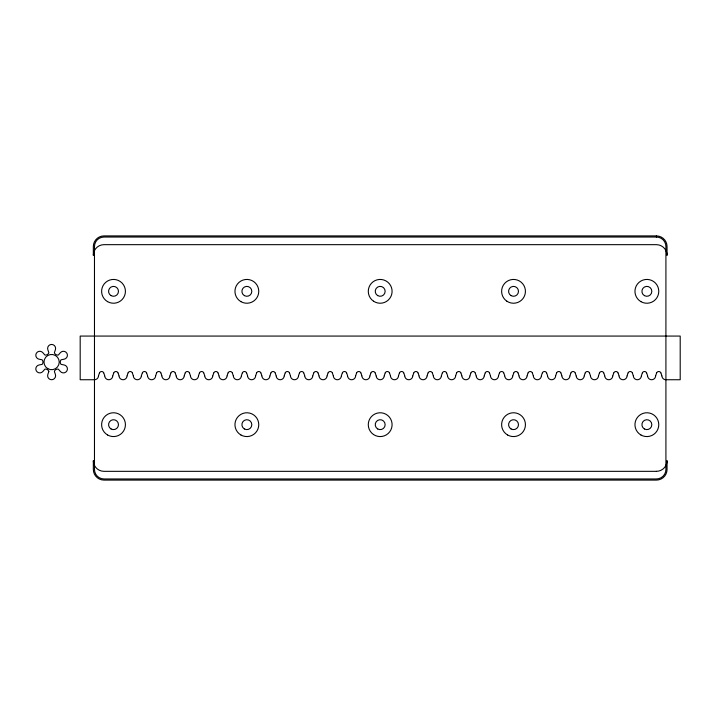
<?xml version="1.0" encoding="UTF-8"?>
<svg xmlns="http://www.w3.org/2000/svg" width="716" height="716" viewBox="0 0 716 716"><rect width="100%" height="100%" fill="white"/><g stroke="black" fill="none" stroke-linecap="round" stroke-linejoin="round"><path stroke-width="1.07" d="M98.504 375.828L99.417 373.045M112.788 375.828L113.701 373.045M127.072 375.828L127.985 373.045M141.356 375.828L142.278 373.045M155.649 375.828L156.562 373.045M169.934 375.828L170.847 373.045M184.218 375.828L185.131 373.045M198.502 375.828L199.415 373.045M212.786 375.828L213.708 373.045M227.079 375.828L227.992 373.045M241.364 375.828L242.276 373.045M255.648 375.828L256.561 373.045M269.932 375.828L270.854 373.045M284.216 375.828L285.138 373.045M298.509 375.828L299.422 373.045M312.794 375.828L313.706 373.045M327.078 375.828L327.991 373.045M341.362 375.828L342.284 373.045M355.655 375.828L356.568 373.045M369.939 375.828L370.852 373.045M384.224 375.828L385.136 373.045M398.508 375.828L399.421 373.045M412.792 375.828L413.714 373.045M427.085 375.828L427.998 373.045M441.369 375.828L442.282 373.045M455.653 375.828L456.566 373.045M469.938 375.828L470.851 373.045M484.222 375.828L485.144 373.045M498.515 375.828L499.428 373.045M512.799 375.828L513.712 373.045M527.083 375.828L527.996 373.045M541.368 375.828L542.28 373.045M555.652 375.828L556.574 373.045M569.945 375.828L570.858 373.045M584.229 375.828L585.142 373.045M598.513 375.828L599.426 373.045M612.798 375.828L613.71 373.045M627.082 375.828L628.004 373.045M641.375 375.828L642.288 373.045M655.659 375.828L656.572 373.045M660.966 373.045L661.888 375.828M646.682 373.045L647.595 375.828M632.398 373.045L633.311 375.828M618.114 373.045L619.027 375.828M603.821 373.045L604.743 375.828M589.537 373.045L590.449 375.828M575.252 373.045L576.165 375.828M560.968 373.045L561.881 375.828M546.684 373.045L547.597 375.828M532.391 373.045L533.313 375.828M518.107 373.045L519.019 375.828M503.822 373.045L504.735 375.828M489.538 373.045L490.451 375.828M475.254 373.045L476.167 375.828M460.961 373.045L461.883 375.828M446.677 373.045L447.59 375.828M432.392 373.045L433.305 375.828M418.108 373.045L419.021 375.828M403.824 373.045L404.737 375.828M389.531 373.045L390.453 375.828M375.247 373.045L376.16 375.828M360.962 373.045L361.875 375.828M346.678 373.045L347.591 375.828M332.394 373.045L333.307 375.828M318.101 373.045L319.023 375.828M303.817 373.045L304.73 375.828M289.533 373.045L290.445 375.828M275.248 373.045L276.161 375.828M260.955 373.045L261.877 375.828M246.671 373.045L247.593 375.828M232.387 373.045L233.3 375.828M218.103 373.045L219.015 375.828M203.818 373.045L204.731 375.828M189.525 373.045L190.447 375.828M175.241 373.045L176.163 375.828M160.957 373.045L161.87 375.828M146.673 373.045L147.585 375.828M132.388 373.045L133.301 375.828M118.095 373.045L119.017 375.828M103.811 373.045L104.724 375.828M661.915 376.079A4.01 4.01 0 0 0 665.916 379.74L680.2 379.74L680.2 336.072L80.183 336.072L80.183 379.74L94.476 379.74A4.01 4.01 0 0 0 98.468 376.079M656.662 372.839A2.318 2.318 0 0 1 660.877 372.839M655.623 376.079A4.01 4.01 0 0 1 651.632 379.74A4.01 4.01 0 0 1 647.631 376.079M642.377 372.839A2.318 2.318 0 0 1 646.593 372.839M641.339 376.079A4.01 4.01 0 0 1 637.338 379.74A4.01 4.01 0 0 1 633.347 376.079M628.093 372.839A2.318 2.318 0 0 1 632.309 372.839M627.055 376.079A4.01 4.01 0 0 1 623.054 379.74A4.01 4.01 0 0 1 619.063 376.079M613.809 372.839A2.318 2.318 0 0 1 618.024 372.839M612.762 376.079A4.01 4.01 0 0 1 608.77 379.74A4.01 4.01 0 0 1 604.769 376.079M599.516 372.839A2.318 2.318 0 0 1 603.731 372.839M598.478 376.079A4.01 4.01 0 0 1 594.486 379.74A4.01 4.01 0 0 1 590.485 376.079M585.232 372.839A2.318 2.318 0 0 1 589.447 372.839M584.193 376.079A4.01 4.01 0 0 1 580.202 379.74A4.01 4.01 0 0 1 576.201 376.079M570.947 372.839A2.318 2.318 0 0 1 575.163 372.839M569.909 376.079A4.01 4.01 0 0 1 565.909 379.74A4.01 4.01 0 0 1 561.917 376.079M556.663 372.839A2.318 2.318 0 0 1 560.879 372.839M555.625 376.079A4.01 4.01 0 0 1 551.624 379.74A4.01 4.01 0 0 1 547.633 376.079M542.37 372.839A2.318 2.318 0 0 1 546.594 372.839M541.332 376.079A4.01 4.01 0 0 1 537.34 379.74A4.01 4.01 0 0 1 533.339 376.079M528.086 372.839A2.318 2.318 0 0 1 532.301 372.839M527.048 376.079A4.01 4.01 0 0 1 523.056 379.74A4.01 4.01 0 0 1 519.055 376.079M513.802 372.839A2.318 2.318 0 0 1 518.017 372.839M512.763 376.079A4.01 4.01 0 0 1 508.772 379.74A4.01 4.01 0 0 1 504.771 376.079M499.517 372.839A2.318 2.318 0 0 1 503.733 372.839M498.479 376.079A4.01 4.01 0 0 1 494.479 379.74A4.01 4.01 0 0 1 490.487 376.079M485.233 372.839A2.318 2.318 0 0 1 489.449 372.839M484.195 376.079A4.01 4.01 0 0 1 480.194 379.74A4.01 4.01 0 0 1 476.203 376.079M470.94 372.839A2.318 2.318 0 0 1 475.164 372.839M469.902 376.079A4.01 4.01 0 0 1 465.91 379.74A4.01 4.01 0 0 1 461.91 376.079M456.656 372.839A2.318 2.318 0 0 1 460.871 372.839M455.618 376.079A4.01 4.01 0 0 1 451.626 379.74A4.01 4.01 0 0 1 447.625 376.079M442.372 372.839A2.318 2.318 0 0 1 446.587 372.839M441.333 376.079A4.01 4.01 0 0 1 437.342 379.74A4.01 4.01 0 0 1 433.341 376.079M428.087 372.839A2.318 2.318 0 0 1 432.303 372.839M427.049 376.079A4.01 4.01 0 0 1 423.049 379.74A4.01 4.01 0 0 1 419.057 376.079M413.803 372.839A2.318 2.318 0 0 1 418.019 372.839M412.765 376.079A4.01 4.01 0 0 1 408.764 379.74A4.01 4.01 0 0 1 404.773 376.079M399.51 372.839A2.318 2.318 0 0 1 403.735 372.839M398.472 376.079A4.01 4.01 0 0 1 394.48 379.74A4.01 4.01 0 0 1 390.48 376.079M385.226 372.839A2.318 2.318 0 0 1 389.441 372.839M384.188 376.079A4.01 4.01 0 0 1 380.196 379.74A4.01 4.01 0 0 1 376.195 376.079M370.942 372.839A2.318 2.318 0 0 1 375.157 372.839M369.904 376.079A4.01 4.01 0 0 1 365.903 379.74A4.01 4.01 0 0 1 361.911 376.079M356.658 372.839A2.318 2.318 0 0 1 360.873 372.839M355.619 376.079A4.01 4.01 0 0 1 351.619 379.74A4.01 4.01 0 0 1 347.627 376.079M342.373 372.839A2.318 2.318 0 0 1 346.589 372.839M341.335 376.079A4.01 4.01 0 0 1 337.334 379.74A4.01 4.01 0 0 1 333.343 376.079M328.08 372.839A2.318 2.318 0 0 1 332.296 372.839M327.042 376.079A4.01 4.01 0 0 1 323.05 379.74A4.01 4.01 0 0 1 319.05 376.079M313.796 372.839A2.318 2.318 0 0 1 318.011 372.839M312.758 376.079A4.01 4.01 0 0 1 308.766 379.74A4.01 4.01 0 0 1 304.765 376.079M299.512 372.839A2.318 2.318 0 0 1 303.727 372.839M298.474 376.079A4.01 4.01 0 0 1 294.473 379.74A4.01 4.01 0 0 1 290.481 376.079M285.228 372.839A2.318 2.318 0 0 1 289.443 372.839M284.189 376.079A4.01 4.01 0 0 1 280.189 379.74A4.01 4.01 0 0 1 276.197 376.079M270.943 372.839A2.318 2.318 0 0 1 275.159 372.839M269.905 376.079A4.01 4.01 0 0 1 265.905 379.74A4.01 4.01 0 0 1 261.913 376.079M256.65 372.839A2.318 2.318 0 0 1 260.866 372.839M255.612 376.079A4.01 4.01 0 0 1 251.62 379.74A4.01 4.01 0 0 1 247.62 376.079M242.366 372.839A2.318 2.318 0 0 1 246.581 372.839M241.328 376.079A4.01 4.01 0 0 1 237.336 379.74A4.01 4.01 0 0 1 233.335 376.079M228.082 372.839A2.318 2.318 0 0 1 232.297 372.839M227.044 376.079A4.01 4.01 0 0 1 223.043 379.74A4.01 4.01 0 0 1 219.051 376.079M213.798 372.839A2.318 2.318 0 0 1 218.013 372.839M212.759 376.079A4.01 4.01 0 0 1 208.759 379.74A4.01 4.01 0 0 1 204.767 376.079M199.513 372.839A2.318 2.318 0 0 1 203.729 372.839M198.466 376.079A4.01 4.01 0 0 1 194.475 379.74A4.01 4.01 0 0 1 190.474 376.079M185.22 372.839A2.318 2.318 0 0 1 189.436 372.839M184.182 376.079A4.01 4.01 0 0 1 180.19 379.74A4.01 4.01 0 0 1 176.19 376.079M170.936 372.839A2.318 2.318 0 0 1 175.151 372.839M169.898 376.079A4.01 4.01 0 0 1 165.906 379.74A4.01 4.01 0 0 1 161.906 376.079M156.652 372.839A2.318 2.318 0 0 1 160.867 372.839M155.614 376.079A4.01 4.01 0 0 1 151.613 379.74A4.01 4.01 0 0 1 147.621 376.079M142.368 372.839A2.318 2.318 0 0 1 146.583 372.839M141.329 376.079A4.01 4.01 0 0 1 137.329 379.74A4.01 4.01 0 0 1 133.337 376.079M128.075 372.839A2.318 2.318 0 0 1 132.299 372.839M127.036 376.079A4.01 4.01 0 0 1 123.045 379.74A4.01 4.01 0 0 1 119.044 376.079M113.79 372.839A2.318 2.318 0 0 1 118.006 372.839M112.752 376.079A4.01 4.01 0 0 1 108.76 379.74A4.01 4.01 0 0 1 104.76 376.079M99.506 372.839A2.318 2.318 0 0 1 103.722 372.839M48.813 371.586L47.856 374.361A4.001 4.001 0 0 0 51.615 379.731A4.001 4.001 0 0 0 55.374 374.361L54.416 371.586A1.629 1.629 0 0 1 54.613 370.888L54.881 370.485A4.001 4.001 0 0 1 57.253 369.116L57.736 369.08A1.629 1.629 0 0 1 58.444 369.259L60.368 371.479A4.001 4.001 0 0 0 66.892 370.906A4.001 4.001 0 0 0 64.127 364.963L61.245 364.408A1.629 1.629 0 0 1 60.735 363.889L60.529 363.451A4.001 4.001 0 0 1 60.529 360.712L60.735 360.282A1.629 1.629 0 0 1 61.245 359.763L64.127 359.199A4.001 4.001 0 0 0 66.892 353.265A4.001 4.001 0 0 0 60.368 352.693L58.444 354.912A1.629 1.629 0 0 1 57.736 355.091L57.253 355.046A4.001 4.001 0 0 1 54.881 353.677L54.613 353.283A1.629 1.629 0 0 1 54.416 352.585L55.374 349.811A4.001 4.001 0 0 0 51.615 344.441A4.001 4.001 0 0 0 47.856 349.811L48.813 352.585A1.629 1.629 0 0 1 48.616 353.283L48.339 353.677A4.001 4.001 0 0 1 45.976 355.046L45.493 355.091A1.629 1.629 0 0 1 44.786 354.912L42.862 352.693A4.001 4.001 0 0 0 36.337 353.265A4.001 4.001 0 0 0 39.103 359.199L41.984 359.763A1.629 1.629 0 0 1 42.495 360.282L42.7 360.712A4.001 4.001 0 0 1 42.7 363.451L42.495 363.889A1.629 1.629 0 0 1 41.984 364.408L39.103 364.963A4.001 4.001 0 0 0 36.337 370.906A4.001 4.001 0 0 0 42.862 371.479L44.786 369.259A1.629 1.629 0 0 1 45.493 369.08L45.976 369.116A4.001 4.001 0 0 1 48.339 370.485L48.616 370.888A1.629 1.629 0 0 1 48.813 371.586M656.393 235.904L103.999 235.904A10.668 10.668 0 0 0 93.331 246.572L93.331 255.335A10.668 10.668 0 0 1 103.999 244.666L656.393 244.666A10.668 10.668 0 0 1 667.052 255.335L667.052 246.572A10.668 10.668 0 0 0 656.393 235.904M656.393 237.041L103.999 237.041A9.523 9.523 0 0 0 94.476 246.572L94.476 469.428A9.523 9.523 0 0 0 103.999 478.959L656.393 478.959A9.523 9.523 0 0 0 665.916 469.428L665.916 246.572A9.523 9.523 0 0 0 656.393 237.041M656.393 471.334L103.999 471.334A10.668 10.668 0 0 1 93.331 460.665L93.331 469.428A10.668 10.668 0 0 0 103.999 480.096L656.393 480.096A10.668 10.668 0 0 0 667.052 469.428L667.052 460.665A10.668 10.668 0 0 1 656.393 471.334M111.043 428.956A4.949 4.949 0 0 0 118.471 424.669A4.949 4.949 0 0 0 111.043 420.382A4.949 4.949 0 0 0 111.043 428.956M111.043 295.619A4.949 4.949 0 0 0 118.471 291.331A4.949 4.949 0 0 0 111.043 287.044A4.949 4.949 0 0 0 111.043 295.619M244.38 428.956A4.949 4.949 0 0 0 251.808 424.669A4.949 4.949 0 0 0 244.38 420.382A4.949 4.949 0 0 0 244.38 428.956M244.38 295.619A4.949 4.949 0 0 0 251.808 291.331A4.949 4.949 0 0 0 244.38 287.044A4.949 4.949 0 0 0 244.38 295.619M377.717 428.956A4.949 4.949 0 0 0 385.145 424.669A4.949 4.949 0 0 0 377.717 420.382A4.949 4.949 0 0 0 377.717 428.956M377.717 295.619A4.949 4.949 0 0 0 385.145 291.331A4.949 4.949 0 0 0 377.717 287.044A4.949 4.949 0 0 0 377.717 295.619M511.054 428.956A4.949 4.949 0 0 0 518.482 424.669A4.949 4.949 0 0 0 511.054 420.382A4.949 4.949 0 0 0 511.054 428.956M511.054 295.619A4.949 4.949 0 0 0 518.482 291.331A4.949 4.949 0 0 0 511.054 287.044A4.949 4.949 0 0 0 511.054 295.619M644.391 428.956A4.949 4.949 0 0 0 651.82 424.669A4.949 4.949 0 0 0 644.391 420.382A4.949 4.949 0 0 0 644.391 428.956M644.391 295.619A4.949 4.949 0 0 0 651.82 291.331A4.949 4.949 0 0 0 644.391 287.044A4.949 4.949 0 0 0 644.391 295.619M107.57 434.979A11.904 11.904 0 0 0 125.425 424.669A11.904 11.904 0 0 0 107.57 414.358A11.904 11.904 0 0 0 107.57 434.979M107.57 301.642A11.904 11.904 0 0 0 125.425 291.331A11.904 11.904 0 0 0 107.57 281.021A11.904 11.904 0 0 0 107.57 301.642M240.907 434.979A11.904 11.904 0 0 0 258.762 424.669A11.904 11.904 0 0 0 240.907 414.358A11.904 11.904 0 0 0 240.907 434.979M240.907 301.642A11.904 11.904 0 0 0 258.762 291.331A11.904 11.904 0 0 0 240.907 281.021A11.904 11.904 0 0 0 240.907 301.642M373.519 434.531A11.904 11.904 0 0 0 392.064 425.519A11.904 11.904 0 0 0 374.987 413.955A11.904 11.904 0 0 0 373.519 434.531M373.519 301.194A11.904 11.904 0 0 0 392.064 292.182A11.904 11.904 0 0 0 374.987 280.627A11.904 11.904 0 0 0 373.519 301.194M507.572 434.979A11.904 11.904 0 0 0 525.437 424.669A11.904 11.904 0 0 0 507.572 414.358A11.904 11.904 0 0 0 507.572 434.979M506.856 301.194A11.904 11.904 0 0 0 525.401 292.182A11.904 11.904 0 0 0 508.324 280.627A11.904 11.904 0 0 0 506.856 301.194M640.909 434.979A11.904 11.904 0 0 0 658.774 424.669A11.904 11.904 0 0 0 640.909 414.358A11.904 11.904 0 0 0 640.909 434.979M640.909 301.642A11.904 11.904 0 0 0 658.774 291.331A11.904 11.904 0 0 0 640.909 281.021A11.904 11.904 0 0 0 640.909 301.642M47.802 368.686A7.616 7.616 0 0 0 59.231 362.081A7.616 7.616 0 0 0 47.802 355.485A7.616 7.616 0 0 0 47.802 368.686"/></g></svg>
